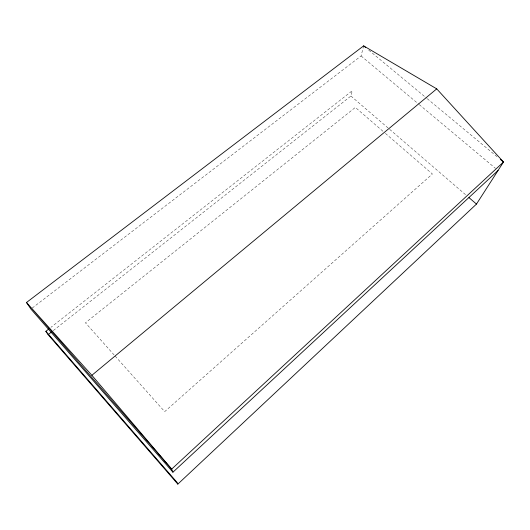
<?xml version="1.0" encoding="UTF-8"?>
<svg xmlns="http://www.w3.org/2000/svg" width="530" height="530" viewBox="0 0 530 530"><rect width="100%" height="100%" fill="white"/><g stroke="black" fill="none" stroke-linecap="round" stroke-linejoin="round"><path stroke-width="0.4" stroke-dasharray="2.65 1.99" d="M53.305 330.561L350.926 96.029L352.271 90.716L50.966 327.301M32.197 308.069L361.082 55.948L363.633 45.878M368.714 50.098L426.57 98.143M427.207 98.673L497.776 157.271M361.082 55.948L418.587 104.046M419.223 104.576L495.517 168.388M350.926 96.029L389.027 128.816M389.656 129.36L465.857 194.927M382.912 131.235L355.352 107.424L85.436 322.79L114.056 354.868M385.416 133.401L432.387 173.999L164.691 411.625L114.606 355.484"/><path stroke-width="0.79" d="M49.052 328.805L45.858 331.31L48.104 334.662L177.828 484.122L476.477 204.07L503.5 162.021L436.733 88.868L363.633 45.878L26.5 302.491L30.906 309.056L172.926 472.197L498.048 170.508M172.926 472.197L171.66 469.11L26.5 302.491L91.869 375.293L436.733 88.868M48.104 334.662L51.357 332.098M363.633 45.878L365.541 47.462M500.32 159.378L503.5 162.021L171.66 469.11L91.869 375.293M468.977 197.617L476.477 204.07M45.858 331.31L177.192 482.572L177.828 484.122"/></g></svg>
